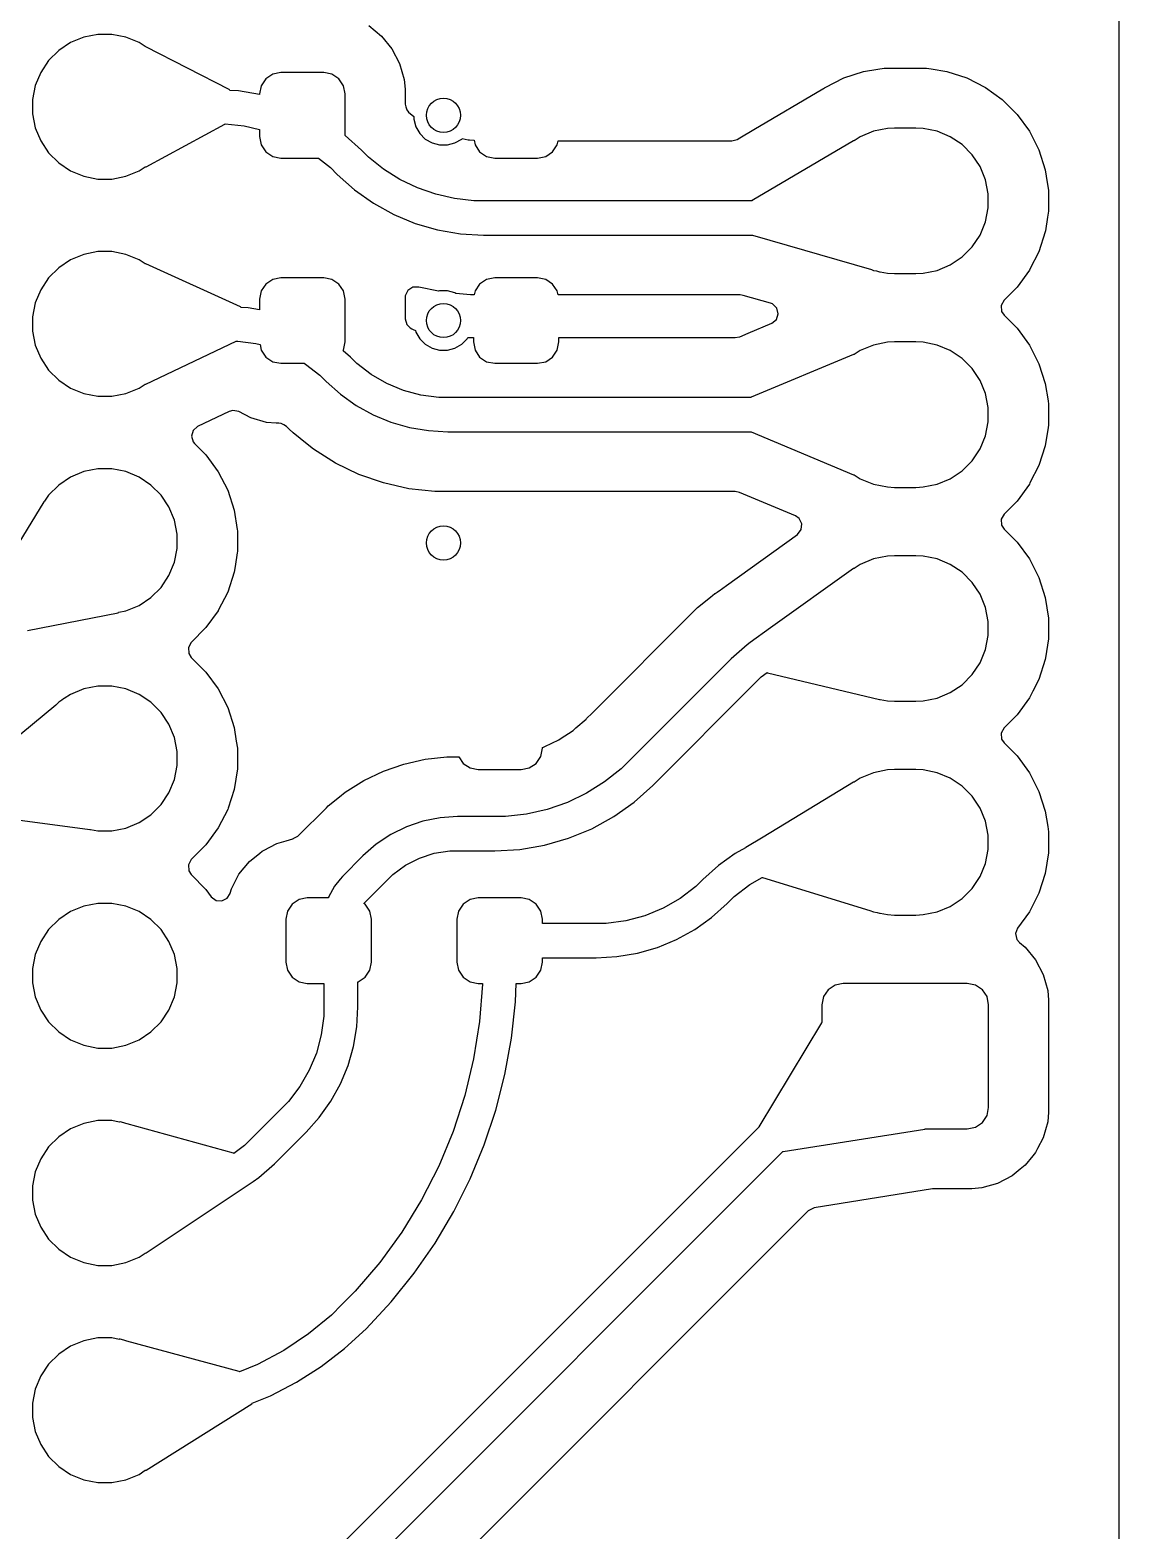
# Model space of a CAD drawing. Extents: x 86.9 to 125.9, y -129.9 to -70.9.
# Drawn here: x 113.17 to 125.9, y -97.34 to -79.8 of the extents above; entities that cross this region are included whole.
import ezdxf

# ---------------------------------------------------------------- set-up
doc = ezdxf.new("R2010")
doc.units = 0
doc.layers.add('BLACK', color=7, linetype='CONTINUOUS')

msp = doc.modelspace()

# ---------------------------------------------------------------- linework, layer by layer
at = {"layer": 'BLACK', "linetype": 'Continuous'}
for p, q in [((125.9005, -117.04434), (125.9005, -73.40375)), ((117.12675, -79.752265), (117.276572, -79.874428)), ((113.640313, -79.950367), (113.501766, -80.042941)), ((113.794258, -79.886601), (113.640313, -79.950367)), ((113.957685, -79.854093), (113.794258, -79.886601)), ((114.124315, -79.854093), (113.957685, -79.854093)), ((114.287742, -79.886601), (114.124315, -79.854093)), ((114.441687, -79.950367), (114.287742, -79.886601)), ((114.512798, -79.997881), (114.441687, -79.950367)), ((117.276572, -79.874428), (117.398735, -80.02425)), ((113.501766, -80.042941), (113.383941, -80.160766)), ((114.513587, -79.997288), (114.512798, -79.997881)), ((114.52251, -79.998033), (114.513587, -79.997288)), ((115.49588, -80.500007), (114.52251, -79.998033)), ((117.398735, -80.02425), (117.488238, -80.195594)), ((113.291367, -80.299313), (113.227601, -80.453258)), ((113.383941, -80.160766), (113.291367, -80.299313)), ((116.101, -80.3), (116.005329, -80.31903)), ((116.601, -80.3), (116.101, -80.3)), ((116.696671, -80.31903), (116.601, -80.3)), ((117.488238, -80.195594), (117.541418, -80.381451)), ((122.680815, -80.363096), (122.912924, -80.287679)), ((122.912924, -80.287679), (122.912926, -80.287678)), ((122.912926, -80.287678), (122.912928, -80.287678)), ((122.912928, -80.287678), (123.081231, -80.261021)), ((123.081231, -80.261021), (123.153973, -80.2495)), ((123.153973, -80.2495), (123.648027, -80.2495)), ((123.648027, -80.2495), (123.703907, -80.25835)), ((123.703907, -80.25835), (123.889073, -80.287678)), ((123.889073, -80.287678), (124.121188, -80.363097)), ((113.227601, -80.453258), (113.195093, -80.616685)), ((115.87003, -80.454329), (115.851, -80.55)), ((115.924223, -80.373223), (115.87003, -80.454329)), ((116.005329, -80.31903), (115.924223, -80.373223)), ((116.777777, -80.373223), (116.696671, -80.31903)), ((116.83197, -80.454329), (116.777777, -80.373223)), ((116.851, -80.55), (116.83197, -80.454329)), ((117.541418, -80.381451), (117.5515, -80.494863)), ((121.631269, -80.966126), (122.436617, -80.49073)), ((122.436617, -80.49073), (122.444017, -80.486688)), ((122.444017, -80.486688), (122.457457, -80.478183)), ((122.457457, -80.478183), (122.463355, -80.473897)), ((122.463355, -80.473897), (122.463359, -80.473895)), ((122.463359, -80.473895), (122.680813, -80.363097)), ((122.680813, -80.363097), (122.680814, -80.363096)), ((122.680814, -80.363096), (122.680815, -80.363096)), ((124.121188, -80.363097), (124.338643, -80.473896)), ((124.338643, -80.473896), (124.536077, -80.617339)), ((113.195093, -80.616685), (113.195093, -80.783315)), ((115.499795, -80.50328), (115.49588, -80.500007)), ((115.501475, -80.509545), (115.499795, -80.50328)), ((115.602627, -80.515224), (115.501475, -80.509545)), ((115.851, -80.55742), (115.602627, -80.515224)), ((115.851, -80.55), (115.851, -80.55742)), ((116.851, -81.037516), (116.851, -80.55)), ((117.5515, -80.494863), (117.5515, -80.669124)), ((117.5515, -80.669124), (117.561216, -80.702211)), ((124.536077, -80.617339), (124.536082, -80.617343)), ((124.536082, -80.617343), (124.708657, -80.789918)), ((113.195093, -80.783315), (113.227601, -80.946742)), ((117.561216, -80.702211), (117.570788, -80.735543)), ((117.570788, -80.735543), (117.571116, -80.735925)), ((117.571116, -80.735925), (117.571185, -80.736163)), ((117.571185, -80.736163), (117.593742, -80.762353)), ((117.593742, -80.762353), (117.653994, -80.815191)), ((117.653994, -80.815191), (117.653994, -80.845684)), ((124.708657, -80.789918), (124.708661, -80.789923)), ((124.708661, -80.789923), (124.852104, -80.987357)), ((113.227601, -80.946742), (113.291367, -81.100687)), ((114.522597, -81.401693), (115.445722, -80.903193)), ((115.445722, -80.903193), (115.448044, -80.900339)), ((115.448044, -80.900339), (115.670532, -80.925404)), ((115.670532, -80.925404), (115.851, -80.966592)), ((115.851, -80.966592), (115.851, -81.05)), ((117.653994, -80.845684), (117.677642, -80.933939)), ((117.677642, -80.933939), (117.723326, -81.013067)), ((117.723326, -81.013067), (117.787933, -81.077674)), ((121.46703, -81.063076), (121.631269, -80.966126)), ((123.029258, -80.986601), (122.875313, -81.050367)), ((123.192685, -80.954093), (123.029258, -80.986601)), ((123.276, -80.95), (123.192685, -80.954093)), ((123.526, -80.95), (123.276, -80.95)), ((123.609315, -80.954093), (123.526, -80.95)), ((123.772742, -80.986601), (123.609315, -80.954093)), ((123.926687, -81.050367), (123.772742, -80.986601)), ((124.852104, -80.987357), (124.962903, -81.204812)), ((113.291367, -81.100687), (113.383941, -81.239234)), ((115.851, -81.05), (115.87003, -81.145671)), ((115.87003, -81.145671), (115.924223, -81.226777)), ((117.042421, -81.208579), (116.851, -81.037516)), ((117.787933, -81.077674), (117.867061, -81.123358)), ((117.867061, -81.123358), (117.955316, -81.147006)), ((117.955316, -81.147006), (118.046684, -81.147006)), ((118.046684, -81.147006), (118.134939, -81.123358)), ((118.134939, -81.123358), (118.214067, -81.077674)), ((118.214067, -81.077674), (118.219226, -81.072515)), ((118.219226, -81.072515), (118.290126, -81.086618)), ((118.290126, -81.086618), (118.306207, -81.088735)), ((118.306207, -81.088735), (118.359399, -81.09222)), ((118.359399, -81.09222), (118.37003, -81.145671)), ((118.37003, -81.145671), (118.424223, -81.226777)), ((119.277777, -81.226777), (119.33197, -81.145671)), ((119.33197, -81.145671), (119.341154, -81.0995)), ((119.341154, -81.0995), (121.371458, -81.0995)), ((121.371458, -81.0995), (121.434492, -81.082283)), ((121.434492, -81.082283), (121.46703, -81.063076)), ((122.795267, -81.098267), (121.61224, -81.796605)), ((122.802183, -81.096684), (122.795267, -81.098267)), ((122.804336, -81.097792), (122.802183, -81.096684)), ((122.875313, -81.050367), (122.804336, -81.097792)), ((124.065234, -81.142941), (123.926687, -81.050367)), ((124.183059, -81.260766), (124.065234, -81.142941)), ((113.383941, -81.239234), (113.501766, -81.357059)), ((113.501766, -81.357059), (113.640313, -81.449633)), ((115.924223, -81.226777), (116.005329, -81.28097)), ((116.005329, -81.28097), (116.101, -81.3)), ((116.101, -81.3), (116.539906, -81.3)), ((116.539906, -81.3), (116.679394, -81.411238)), ((117.042422, -81.208578), (117.042421, -81.208579)), ((117.122606, -81.288762), (117.042422, -81.208578)), ((117.299922, -81.430166), (117.122606, -81.288762)), ((118.424223, -81.226777), (118.505329, -81.28097)), ((118.505329, -81.28097), (118.601, -81.3)), ((118.601, -81.3), (119.101, -81.3)), ((119.101, -81.3), (119.196671, -81.28097)), ((119.196671, -81.28097), (119.277777, -81.226777)), ((124.275633, -81.399313), (124.183059, -81.260766)), ((124.962903, -81.204812), (125.038322, -81.436927)), ((113.640313, -81.449633), (113.794258, -81.513399)), ((113.794258, -81.513399), (113.957685, -81.545907)), ((113.957685, -81.545907), (114.124315, -81.545907)), ((114.124315, -81.545907), (114.287742, -81.513399)), ((114.287742, -81.513399), (114.441687, -81.449633)), ((114.441687, -81.449633), (114.513215, -81.40184)), ((114.513215, -81.40184), (114.514766, -81.402875)), ((114.514766, -81.402875), (114.522597, -81.401693)), ((116.679394, -81.411238), (116.759578, -81.491422)), ((116.759578, -81.491422), (116.759579, -81.491421)), ((116.759579, -81.491421), (116.961869, -81.672197)), ((117.491955, -81.550827), (117.299922, -81.430166)), ((124.339399, -81.553258), (124.275633, -81.399313)), ((125.038322, -81.436927), (125.050314, -81.512642)), ((125.050314, -81.512642), (125.0765, -81.677973)), ((116.961869, -81.672197), (117.183127, -81.829187)), ((117.696291, -81.649228), (117.491955, -81.550827)), ((117.91036, -81.724132), (117.696291, -81.649228)), ((124.371907, -81.716685), (124.339399, -81.553258)), ((124.371907, -81.883315), (124.371907, -81.716685)), ((125.0765, -81.677973), (125.0765, -81.922027)), ((117.183127, -81.829187), (117.420572, -81.960416)), ((118.131469, -81.774596), (117.91036, -81.724132)), ((118.356838, -81.799985), (118.131469, -81.774596)), ((118.470235, -81.799983), (118.356838, -81.799985)), ((118.470235, -81.8), (118.470235, -81.799983)), ((118.470237, -81.8), (118.470235, -81.8)), ((118.470239, -81.8), (118.470237, -81.8)), ((121.609687, -81.8), (118.470239, -81.8)), ((121.61224, -81.796605), (121.609687, -81.8)), ((124.339399, -82.046742), (124.371907, -81.883315)), ((117.420572, -81.960416), (117.671217, -82.064235)), ((117.671217, -82.064235), (117.931911, -82.139336)), ((124.275633, -82.200687), (124.339399, -82.046742)), ((125.065668, -81.990417), (125.040034, -82.152266)), ((125.0765, -81.922027), (125.065668, -81.990417)), ((117.931911, -82.139336), (118.199374, -82.184776)), ((118.199374, -82.184776), (118.469833, -82.199959)), ((118.469833, -82.199959), (118.470239, -82.2)), ((118.470239, -82.2), (118.470243, -82.2)), ((118.470243, -82.2), (121.610813, -82.2)), ((121.610813, -82.2), (121.614946, -82.202439)), ((121.614946, -82.202439), (123.004867, -82.603295)), ((124.183059, -82.339234), (124.275633, -82.200687)), ((125.038321, -82.163076), (124.962904, -82.395185)), ((125.040034, -82.152266), (125.038321, -82.163076)), ((113.957685, -82.394093), (113.794258, -82.426601)), ((114.124315, -82.394093), (113.957685, -82.394093)), ((114.287742, -82.426601), (114.124315, -82.394093)), ((124.065234, -82.457059), (124.183059, -82.339234)), ((124.962904, -82.395185), (124.858557, -82.599979)), ((113.501766, -82.582941), (113.383941, -82.700766)), ((113.640313, -82.490367), (113.501766, -82.582941)), ((113.794258, -82.426601), (113.640313, -82.490367)), ((114.441687, -82.490367), (114.287742, -82.426601)), ((114.512516, -82.537693), (114.441687, -82.490367)), ((114.513323, -82.537054), (114.512516, -82.537693)), ((114.522271, -82.537355), (114.513323, -82.537054)), ((115.628175, -83.039768), (114.522271, -82.537355)), ((123.772742, -82.613399), (123.926687, -82.549633)), ((123.926687, -82.549633), (124.065234, -82.457059)), ((113.383941, -82.700766), (113.291367, -82.839313)), ((115.924223, -82.773223), (115.87003, -82.854329)), ((116.005329, -82.71903), (115.924223, -82.773223)), ((116.101, -82.7), (116.005329, -82.71903)), ((116.601, -82.7), (116.101, -82.7)), ((116.696671, -82.71903), (116.601, -82.7)), ((116.777777, -82.773223), (116.696671, -82.71903)), ((116.83197, -82.854329), (116.777777, -82.773223)), ((118.424223, -82.773223), (118.37003, -82.854329)), ((118.505329, -82.71903), (118.424223, -82.773223)), ((118.601, -82.7), (118.505329, -82.71903)), ((119.101, -82.7), (118.601, -82.7)), ((119.196671, -82.71903), (119.101, -82.7)), ((119.277777, -82.773223), (119.196671, -82.71903)), ((119.33197, -82.854329), (119.277777, -82.773223)), ((123.004867, -82.603295), (123.029258, -82.613399)), ((123.029258, -82.613399), (123.06355, -82.62022)), ((123.06355, -82.62022), (123.099544, -82.630601)), ((123.099544, -82.630601), (123.108443, -82.629601)), ((123.108443, -82.629601), (123.10877, -82.629214)), ((123.10877, -82.629214), (123.192685, -82.645907)), ((123.192685, -82.645907), (123.276, -82.65)), ((123.276, -82.65), (123.526, -82.65)), ((123.526, -82.65), (123.609315, -82.645907)), ((123.609315, -82.645907), (123.772742, -82.613399)), ((124.852104, -82.612642), (124.708661, -82.810076)), ((124.858557, -82.599979), (124.852104, -82.612642)), ((113.291367, -82.839313), (113.227601, -82.993258)), ((115.87003, -82.854329), (115.851, -82.95)), ((116.851, -82.95), (116.83197, -82.854329)), ((117.55293, -82.910588), (117.5515, -82.929367)), ((117.5515, -82.929367), (117.5515, -83.178066)), ((117.58254, -82.847303), (117.55293, -82.910588)), ((117.641664, -82.810073), (117.58254, -82.847303)), ((117.708147, -82.810685), (117.641664, -82.810073)), ((117.708342, -82.809907), (117.708147, -82.810685)), ((117.711287, -82.810643), (117.708342, -82.809907)), ((117.711301, -82.810648), (117.711287, -82.810643)), ((117.942061, -82.856545), (117.711301, -82.810648)), ((117.955316, -82.852994), (117.942061, -82.856545)), ((118.046684, -82.852994), (117.955316, -82.852994)), ((118.134939, -82.876642), (118.046684, -82.852994)), ((118.147292, -82.883773), (118.134939, -82.876642)), ((118.316991, -82.900485), (118.147292, -82.883773)), ((118.36085, -82.900484), (118.316991, -82.900485)), ((118.37003, -82.854329), (118.36085, -82.900484)), ((119.341154, -82.9005), (119.33197, -82.854329)), ((121.471926, -82.9005), (119.341154, -82.9005)), ((121.506287, -82.905355), (121.471926, -82.9005)), ((121.827106, -82.99788), (121.506287, -82.905355)), ((124.708657, -82.810081), (124.556419, -82.962319)), ((124.708661, -82.810076), (124.708657, -82.810081)), ((113.227601, -82.993258), (113.195093, -83.156685)), ((115.632616, -83.043296), (115.628175, -83.039768)), ((115.63388, -83.048009), (115.632616, -83.043296)), ((115.71646, -83.052646), (115.63388, -83.048009)), ((115.851, -83.075503), (115.71646, -83.052646)), ((115.851, -82.95), (115.851, -83.075503)), ((116.851, -83.45), (116.851, -82.95)), ((121.847852, -83.005944), (121.827106, -82.99788)), ((121.899155, -83.053376), (121.847852, -83.005944)), ((121.894837, -83.187385), (121.916671, -83.121014)), ((121.916671, -83.121014), (121.899155, -83.053376)), ((124.556419, -82.962319), (124.522934, -83.023642)), ((124.522934, -83.023642), (124.527918, -83.093334)), ((124.527918, -83.093334), (124.556419, -83.137681)), ((113.195093, -83.156685), (113.195093, -83.323315)), ((117.5515, -83.178066), (117.571185, -83.245105)), ((117.571185, -83.245105), (117.610711, -83.283794)), ((117.610711, -83.283794), (117.629512, -83.295315)), ((117.629512, -83.295315), (117.64685, -83.304149)), ((121.563764, -83.347213), (121.840587, -83.231416)), ((121.840587, -83.231416), (121.894837, -83.187385)), ((124.556419, -83.137681), (124.708657, -83.289918)), ((124.708657, -83.289918), (124.708661, -83.289923)), ((124.708661, -83.289923), (124.852104, -83.487357)), ((113.195093, -83.323315), (113.227601, -83.486742)), ((114.522352, -83.942433), (115.578099, -83.442658)), ((115.578099, -83.442658), (115.580495, -83.440013)), ((115.580495, -83.440013), (115.596964, -83.440013)), ((115.596964, -83.440013), (115.806147, -83.467549)), ((115.806147, -83.467549), (115.857213, -83.481231)), ((116.83197, -83.545671), (116.851, -83.45)), ((117.64685, -83.304149), (117.672508, -83.314776)), ((117.672508, -83.314776), (117.677642, -83.333939)), ((117.677642, -83.333939), (117.723326, -83.413067)), ((117.723326, -83.413067), (117.787933, -83.477674)), ((118.214067, -83.477674), (118.278674, -83.413067)), ((118.278674, -83.413067), (118.286507, -83.3995)), ((118.286507, -83.3995), (118.351, -83.3995)), ((118.351, -83.3995), (118.351, -83.45)), ((118.351, -83.45), (118.37003, -83.545671)), ((119.33197, -83.545671), (119.351, -83.45)), ((119.351, -83.45), (119.351, -83.3995)), ((119.351, -83.3995), (121.413878, -83.3995)), ((121.413878, -83.3995), (121.46173, -83.389895)), ((121.46173, -83.389895), (121.465027, -83.388516)), ((121.465027, -83.388516), (121.563764, -83.347213)), ((123.192685, -83.454093), (123.029258, -83.486601)), ((123.276, -83.45), (123.192685, -83.454093)), ((123.526, -83.45), (123.276, -83.45)), ((123.609315, -83.454093), (123.526, -83.45)), ((123.772742, -83.486601), (123.609315, -83.454093)), ((113.227601, -83.486742), (113.291367, -83.640687)), ((113.291367, -83.640687), (113.383941, -83.779234)), ((115.857213, -83.481231), (115.87003, -83.545671)), ((115.87003, -83.545671), (115.924223, -83.626777)), ((115.924223, -83.626777), (116.005329, -83.68097)), ((116.827363, -83.552566), (116.83197, -83.545671)), ((116.912421, -83.628579), (116.827363, -83.552566)), ((116.912422, -83.628578), (116.912421, -83.628579)), ((116.987017, -83.703173), (116.912422, -83.628578)), ((117.787933, -83.477674), (117.867061, -83.523358)), ((117.867061, -83.523358), (117.955316, -83.547006)), ((117.955316, -83.547006), (118.046684, -83.547006)), ((118.046684, -83.547006), (118.134939, -83.523358)), ((118.134939, -83.523358), (118.214067, -83.477674)), ((118.37003, -83.545671), (118.424223, -83.626777)), ((118.424223, -83.626777), (118.505329, -83.68097)), ((119.196671, -83.68097), (119.277777, -83.626777)), ((119.277777, -83.626777), (119.33197, -83.545671)), ((122.79586, -83.596557), (121.599518, -84.096994)), ((122.801344, -83.595692), (122.79586, -83.596557)), ((122.804809, -83.597476), (122.801344, -83.595692)), ((122.875313, -83.550367), (122.804809, -83.597476)), ((123.029258, -83.486601), (122.875313, -83.550367)), ((123.926687, -83.550367), (123.772742, -83.486601)), ((124.065234, -83.642941), (123.926687, -83.550367)), ((124.183059, -83.760766), (124.065234, -83.642941)), ((124.852104, -83.487357), (124.962903, -83.704812)), ((113.383941, -83.779234), (113.501766, -83.897059)), ((116.005329, -83.68097), (116.101, -83.7)), ((116.101, -83.7), (116.37307, -83.7)), ((116.37307, -83.7), (116.387595, -83.708386)), ((116.387595, -83.708386), (116.554983, -83.836827)), ((117.154405, -83.831614), (116.987017, -83.703173)), ((118.505329, -83.68097), (118.601, -83.7)), ((118.601, -83.7), (119.101, -83.7)), ((119.101, -83.7), (119.196671, -83.68097)), ((124.275633, -83.899313), (124.183059, -83.760766)), ((124.962903, -83.704812), (125.038322, -83.936927)), ((113.501766, -83.897059), (113.640313, -83.989633)), ((113.640313, -83.989633), (113.794258, -84.053399)), ((114.287742, -84.053399), (114.441687, -83.989633)), ((114.441687, -83.989633), (114.513024, -83.941967)), ((114.513024, -83.941967), (114.515074, -83.943335)), ((114.515074, -83.943335), (114.522352, -83.942433)), ((116.554983, -83.836827), (116.629578, -83.911422)), ((116.629578, -83.911422), (116.629579, -83.911421)), ((116.629579, -83.911421), (116.79761, -84.061583)), ((117.337127, -83.937107), (117.154405, -83.831614)), ((117.532054, -84.017846), (117.337127, -83.937107)), ((124.339399, -84.053258), (124.275633, -83.899313)), ((125.038322, -83.936927), (125.070565, -84.1405)), ((113.794258, -84.053399), (113.957685, -84.085907)), ((113.957685, -84.085907), (114.124315, -84.085907)), ((114.124315, -84.085907), (114.287742, -84.053399)), ((116.79761, -84.061583), (116.981398, -84.191986)), ((117.735854, -84.072451), (117.532054, -84.017846)), ((117.945036, -84.099987), (117.735854, -84.072451)), ((118.05053, -84.099986), (117.945036, -84.099987)), ((118.05053, -84.1), (118.05053, -84.099986)), ((118.050532, -84.1), (118.05053, -84.1)), ((118.050534, -84.1), (118.050532, -84.1)), ((121.596533, -84.1), (118.050534, -84.1)), ((121.599518, -84.096994), (121.596533, -84.1)), ((124.371907, -84.216685), (124.339399, -84.053258)), ((125.070565, -84.1405), (125.0765, -84.177973)), ((115.496207, -84.261981), (115.125561, -84.437439)), ((115.538139, -84.250557), (115.496207, -84.261981)), ((115.606671, -84.264147), (115.538139, -84.250557)), ((115.746594, -84.337237), (115.606671, -84.264147)), ((115.932448, -84.390417), (115.746594, -84.337237)), ((116.981398, -84.191986), (117.178631, -84.300991)), ((117.178631, -84.300991), (117.386829, -84.387227)), ((124.371907, -84.383315), (124.371907, -84.216685)), ((125.0765, -84.177973), (125.0765, -84.422027)), ((115.07339, -84.483914), (115.054628, -84.551217)), ((115.125561, -84.437439), (115.07339, -84.483914)), ((116.045862, -84.4005), (115.932448, -84.390417)), ((116.04587, -84.4005), (116.045862, -84.4005)), ((116.076637, -84.4005), (116.04587, -84.4005)), ((116.102986, -84.403332), (116.076637, -84.4005)), ((116.102988, -84.403332), (116.102986, -84.403332)), ((116.102994, -84.403333), (116.102988, -84.403332)), ((116.133686, -84.420091), (116.102994, -84.403333)), ((116.164313, -84.436813), (116.133686, -84.420091)), ((116.196965, -84.469464), (116.164313, -84.436813)), ((116.196969, -84.469466), (116.196965, -84.469464)), ((116.241868, -84.514366), (116.196969, -84.469466)), ((116.241873, -84.514369), (116.241868, -84.514366)), ((116.241874, -84.514371), (116.241873, -84.514369)), ((116.406492, -84.645649), (116.241874, -84.514371)), ((117.386829, -84.387227), (117.603374, -84.44961)), ((117.603374, -84.44961), (117.825541, -84.487354)), ((117.825541, -84.487354), (118.050199, -84.499966)), ((118.050199, -84.499966), (118.050534, -84.5)), ((118.050534, -84.5), (118.050538, -84.5)), ((118.050538, -84.5), (121.59556, -84.5)), ((121.59556, -84.5), (121.59576, -84.500484)), ((121.59576, -84.500484), (121.599518, -84.503005)), ((121.599518, -84.503005), (122.795859, -85.003441)), ((124.339399, -84.546742), (124.371907, -84.383315)), ((125.067836, -84.476729), (125.038696, -84.660712)), ((125.0765, -84.422027), (125.067836, -84.476729)), ((115.054628, -84.551217), (115.075231, -84.61798)), ((115.075231, -84.61798), (115.090934, -84.637196)), ((115.090934, -84.637196), (115.223662, -84.769924)), ((116.479847, -84.704147), (116.406492, -84.645649)), ((124.183059, -84.839234), (124.275633, -84.700687)), ((124.275633, -84.700687), (124.339399, -84.546742)), ((125.038321, -84.663076), (124.962904, -84.895185)), ((125.038696, -84.660712), (125.038321, -84.663076)), ((115.223662, -84.769924), (115.367104, -84.967357)), ((116.737579, -84.866089), (116.479847, -84.704147)), ((117.011823, -84.998155), (116.737579, -84.866089)), ((124.065234, -84.957059), (124.183059, -84.839234)), ((113.640313, -85.030367), (113.501766, -85.122941)), ((113.794258, -84.966601), (113.640313, -85.030367)), ((113.957685, -84.934093), (113.794258, -84.966601)), ((114.124315, -84.934093), (113.957685, -84.934093)), ((114.287742, -84.966601), (114.124315, -84.934093)), ((114.441687, -85.030367), (114.287742, -84.966601)), ((114.580234, -85.122941), (114.441687, -85.030367)), ((115.367104, -84.967357), (115.477903, -85.184812)), ((117.299129, -85.098685), (117.011823, -84.998155)), ((122.795859, -85.003441), (122.804814, -85.003472)), ((122.804814, -85.003472), (122.805492, -85.002979)), ((122.805492, -85.002979), (122.875313, -85.049633)), ((122.875313, -85.049633), (123.029258, -85.113399)), ((123.772742, -85.113399), (123.926687, -85.049633)), ((123.926687, -85.049633), (124.065234, -84.957059)), ((124.962904, -84.895185), (124.859216, -85.098685)), ((113.501766, -85.122941), (113.383941, -85.240766)), ((114.698059, -85.240766), (114.580234, -85.122941)), ((115.477903, -85.184812), (115.553322, -85.416927)), ((117.595885, -85.166413), (117.299129, -85.098685)), ((117.898358, -85.200489), (117.595885, -85.166413)), ((117.955207, -85.200487), (117.898358, -85.200489)), ((117.955446, -85.2005), (117.955207, -85.200487)), ((121.41388, -85.2005), (117.955446, -85.2005)), ((121.461732, -85.210104), (121.41388, -85.2005)), ((122.117704, -85.484501), (121.461732, -85.210104)), ((123.029258, -85.113399), (123.192685, -85.145907)), ((123.192685, -85.145907), (123.276, -85.15)), ((123.276, -85.15), (123.526, -85.15)), ((123.526, -85.15), (123.609315, -85.145907)), ((123.609315, -85.145907), (123.772742, -85.113399)), ((124.852104, -85.112642), (124.708661, -85.310076)), ((124.859216, -85.098685), (124.852104, -85.112642)), ((113.327908, -85.31816), (112.550367, -86.592418)), ((113.328159, -85.317765), (113.327908, -85.31816)), ((113.335599, -85.312781), (113.328159, -85.317765)), ((113.335797, -85.312819), (113.335599, -85.312781)), ((113.383941, -85.240766), (113.335797, -85.312819)), ((114.790633, -85.379313), (114.698059, -85.240766)), ((114.854399, -85.533258), (114.790633, -85.379313)), ((124.708657, -85.310081), (124.556419, -85.462319)), ((124.708661, -85.310076), (124.708657, -85.310081)), ((114.886907, -85.696685), (114.854399, -85.533258)), ((115.553322, -85.416927), (115.588931, -85.641754)), ((122.159289, -85.513008), (122.117704, -85.484501)), ((122.191525, -85.574996), (122.159289, -85.513008)), ((122.18513, -85.644573), (122.191525, -85.574996)), ((124.556419, -85.462319), (124.522934, -85.523642)), ((124.522934, -85.523642), (124.527918, -85.593334)), ((114.886907, -85.863315), (114.886907, -85.696685)), ((115.588931, -85.641754), (115.5915, -85.657973)), ((115.5915, -85.657973), (115.5915, -85.902027)), ((121.310425, -86.296359), (122.142136, -85.699646)), ((122.142136, -85.699646), (122.18513, -85.644573)), ((124.527918, -85.593334), (124.556419, -85.637681)), ((124.556419, -85.637681), (124.708657, -85.789918)), ((114.854399, -86.026742), (114.886907, -85.863315)), ((115.589074, -85.917345), (115.563723, -86.077405)), ((115.5915, -85.902027), (115.589074, -85.917345)), ((124.708657, -85.789918), (124.708661, -85.789923)), ((124.708661, -85.789923), (124.852104, -85.987357)), ((114.790633, -86.180687), (114.854399, -86.026742)), ((115.563723, -86.077405), (115.553321, -86.143076)), ((122.794996, -86.099542), (121.826619, -86.794306)), ((122.802781, -86.097389), (122.794996, -86.099542)), ((122.804001, -86.098016), (122.802781, -86.097389)), ((122.875313, -86.050367), (122.804001, -86.098016)), ((123.029258, -85.986601), (122.875313, -86.050367)), ((123.192685, -85.954093), (123.029258, -85.986601)), ((123.276, -85.95), (123.192685, -85.954093)), ((123.526, -85.95), (123.276, -85.95)), ((123.609315, -85.954093), (123.526, -85.95)), ((123.772742, -85.986601), (123.609315, -85.954093)), ((123.926687, -86.050367), (123.772742, -85.986601)), ((124.065234, -86.142941), (123.926687, -86.050367)), ((124.852104, -85.987357), (124.962903, -86.204812)), ((114.698059, -86.319234), (114.790633, -86.180687)), ((115.553321, -86.143076), (115.477904, -86.375185)), ((124.183059, -86.260766), (124.065234, -86.142941)), ((124.275633, -86.399313), (124.183059, -86.260766)), ((124.962903, -86.204812), (125.038322, -86.436927)), ((114.441687, -86.529633), (114.580234, -86.437059)), ((114.580234, -86.437059), (114.698059, -86.319234)), ((115.477904, -86.375185), (115.367805, -86.591268)), ((120.972142, -86.555375), (121.125209, -86.433304)), ((121.125209, -86.433304), (121.1286, -86.4306)), ((121.1286, -86.4306), (121.147411, -86.413314)), ((121.147411, -86.413314), (121.175944, -86.392843)), ((121.175944, -86.392843), (121.178412, -86.390875)), ((121.178412, -86.390875), (121.178413, -86.390873)), ((121.178413, -86.390873), (121.199603, -86.373974)), ((121.199603, -86.373974), (121.199609, -86.37397)), ((121.199609, -86.37397), (121.199614, -86.373966)), ((121.199614, -86.373966), (121.21766, -86.362626)), ((121.21766, -86.362626), (121.223969, -86.358387)), ((121.223969, -86.358387), (121.310425, -86.296359)), ((124.339399, -86.553258), (124.275633, -86.399313)), ((125.038322, -86.436927), (125.0765, -86.677973)), ((113.136933, -86.82281), (114.195319, -86.615916)), ((114.195319, -86.615916), (114.202781, -86.610965)), ((114.202781, -86.610965), (114.202922, -86.610271)), ((114.202922, -86.610271), (114.287742, -86.593399)), ((114.287742, -86.593399), (114.441687, -86.529633)), ((115.367104, -86.592642), (115.223661, -86.790076)), ((115.367805, -86.591268), (115.367104, -86.592642)), ((119.738405, -87.789096), (120.93604, -86.591459)), ((120.93604, -86.591459), (120.936249, -86.591268)), ((120.936249, -86.591268), (120.972142, -86.555375)), ((124.371907, -86.716685), (124.339399, -86.553258)), ((115.223657, -86.790081), (115.051419, -86.962319)), ((115.223661, -86.790076), (115.223657, -86.790081)), ((121.826619, -86.794306), (121.58832, -86.965274)), ((124.371907, -86.883315), (124.371907, -86.716685)), ((125.0765, -86.677973), (125.0765, -86.922026)), ((115.051419, -86.962319), (115.017934, -87.023642)), ((121.58832, -86.965274), (121.550477, -86.990561)), ((124.339399, -87.046742), (124.371907, -86.883315)), ((125.0765, -86.922026), (125.041225, -87.144746)), ((115.017934, -87.023642), (115.022918, -87.093334)), ((115.022918, -87.093334), (115.051419, -87.137681)), ((115.051419, -87.137681), (115.223657, -87.309918)), ((121.3646, -87.153558), (120.166686, -88.351471)), ((121.364602, -87.153555), (121.3646, -87.153558)), ((121.364603, -87.153555), (121.364602, -87.153555)), ((121.364605, -87.153553), (121.364603, -87.153555)), ((121.364945, -87.153274), (121.364605, -87.153553)), ((121.550477, -86.990561), (121.364945, -87.153274)), ((124.275633, -87.200687), (124.339399, -87.046742)), ((125.041225, -87.144746), (125.038321, -87.163076)), ((115.223657, -87.309918), (115.223661, -87.309923)), ((115.223661, -87.309923), (115.367104, -87.507357)), ((121.716512, -87.367348), (121.784356, -87.315288)), ((121.784356, -87.315288), (121.788435, -87.318011)), ((121.788435, -87.318011), (123.099897, -87.631212)), ((124.183059, -87.339234), (124.275633, -87.200687)), ((125.038321, -87.163076), (124.962904, -87.395185)), ((113.794258, -87.506601), (113.640313, -87.570367)), ((113.957685, -87.474093), (113.794258, -87.506601)), ((114.124315, -87.474093), (113.957685, -87.474093)), ((114.287742, -87.506601), (114.124315, -87.474093)), ((114.441687, -87.570367), (114.287742, -87.506601)), ((115.367104, -87.507357), (115.477903, -87.724812)), ((120.449529, -88.634314), (121.647447, -87.436395)), ((121.647447, -87.436395), (121.64745, -87.436393)), ((121.64745, -87.436393), (121.64746, -87.436403)), ((121.64746, -87.436403), (121.716512, -87.367348)), ((123.926687, -87.549633), (124.065234, -87.457059)), ((124.065234, -87.457059), (124.183059, -87.339234)), ((124.962904, -87.395185), (124.893035, -87.532312)), ((113.501766, -87.662941), (113.469168, -87.695539)), ((113.537612, -87.638989), (113.501766, -87.662941)), ((113.558803, -87.621481), (113.537612, -87.638989)), ((113.559732, -87.620789), (113.558803, -87.621481)), ((113.56704, -87.619326), (113.559732, -87.620789)), ((113.640313, -87.570367), (113.56704, -87.619326)), ((114.580234, -87.662941), (114.441687, -87.570367)), ((114.698059, -87.780766), (114.580234, -87.662941)), ((123.099897, -87.631212), (123.10874, -87.629801)), ((123.10874, -87.629801), (123.109151, -87.62929)), ((123.109151, -87.62929), (123.192685, -87.645907)), ((123.192685, -87.645907), (123.276, -87.65)), ((123.276, -87.65), (123.526, -87.65)), ((123.526, -87.65), (123.609315, -87.645907)), ((123.609315, -87.645907), (123.772742, -87.613399)), ((123.772742, -87.613399), (123.926687, -87.549633)), ((124.852104, -87.612642), (124.708661, -87.810076)), ((124.893035, -87.532312), (124.852104, -87.612642)), ((113.469168, -87.695539), (112.718894, -88.31543)), ((114.790633, -87.919313), (114.698059, -87.780766)), ((115.477903, -87.724812), (115.553322, -87.956927)), ((119.550283, -87.962319), (119.668345, -87.85878)), ((119.668345, -87.85878), (119.674267, -87.853233)), ((119.674267, -87.853233), (119.738394, -87.789106)), ((119.738394, -87.789106), (119.738405, -87.789096)), ((124.708657, -87.810081), (124.556419, -87.962319)), ((124.708661, -87.810076), (124.708657, -87.810081)), ((114.854399, -88.073258), (114.790633, -87.919313)), ((115.553322, -87.956927), (115.57873, -88.117345)), ((119.364612, -88.092185), (119.515729, -87.991211)), ((119.515729, -87.991211), (119.528597, -87.981337)), ((119.528597, -87.981337), (119.550283, -87.962319)), ((124.556419, -87.962319), (124.522934, -88.023642)), ((124.522934, -88.023642), (124.527918, -88.093334)), ((114.886907, -88.236685), (114.854399, -88.073258)), ((115.57873, -88.117345), (115.5915, -88.197973)), ((115.5915, -88.197973), (115.5915, -88.442027)), ((119.138645, -88.295671), (119.157675, -88.2)), ((119.157675, -88.191944), (119.172575, -88.186887)), ((119.157675, -88.2), (119.157675, -88.191944)), ((119.172575, -88.186887), (119.187561, -88.18068)), ((119.187561, -88.18068), (119.350565, -88.100295)), ((119.350565, -88.100295), (119.364612, -88.092185)), ((124.527918, -88.093334), (124.556419, -88.137681)), ((124.556419, -88.137681), (124.708657, -88.289918)), ((114.886907, -88.403315), (114.886907, -88.236685)), ((117.298092, -88.468706), (117.538331, -88.384642)), ((117.538331, -88.384642), (117.53834, -88.384639)), ((117.53834, -88.384639), (117.786481, -88.328002)), ((117.786481, -88.328002), (117.786491, -88.328)), ((117.786491, -88.328), (118.039407, -88.299501)), ((118.039407, -88.299501), (118.039409, -88.2995)), ((118.039409, -88.2995), (118.077992, -88.2995)), ((118.077992, -88.2995), (118.077995, -88.2995)), ((118.077995, -88.2995), (118.166677, -88.2995)), ((118.166677, -88.2995), (118.179264, -88.299499)), ((118.179264, -88.299499), (118.230898, -88.376777)), ((118.230898, -88.376777), (118.312004, -88.43097)), ((119.003346, -88.43097), (119.084452, -88.376777)), ((119.084452, -88.376777), (119.138645, -88.295671)), ((120.166682, -88.351469), (120.078756, -88.439397)), ((120.166685, -88.351472), (120.166682, -88.351469)), ((120.166686, -88.351471), (120.166685, -88.351472)), ((124.708657, -88.289918), (124.708661, -88.289923)), ((124.708661, -88.289923), (124.852104, -88.487357)), ((114.854399, -88.566742), (114.886907, -88.403315)), ((115.5915, -88.442027), (115.553321, -88.683076)), ((117.068762, -88.579147), (117.298085, -88.468709)), ((117.298085, -88.468709), (117.298092, -88.468706)), ((118.312004, -88.43097), (118.407675, -88.45)), ((118.407675, -88.45), (118.907675, -88.45)), ((118.907675, -88.45), (119.003346, -88.43097)), ((120.078756, -88.439397), (119.884319, -88.594456)), ((122.875313, -88.550367), (122.804297, -88.597818)), ((123.029258, -88.486601), (122.875313, -88.550367)), ((123.192685, -88.454093), (123.029258, -88.486601)), ((123.276, -88.45), (123.192685, -88.454093)), ((123.526, -88.45), (123.276, -88.45)), ((123.609315, -88.454093), (123.526, -88.45)), ((123.772742, -88.486601), (123.609315, -88.454093)), ((123.926687, -88.550367), (123.772742, -88.486601)), ((124.065234, -88.642941), (123.926687, -88.550367)), ((124.852104, -88.487357), (124.962903, -88.704812)), ((114.698059, -88.859234), (114.790633, -88.720687)), ((114.790633, -88.720687), (114.854399, -88.566742)), ((115.553321, -88.683076), (115.482664, -88.900536)), ((116.786912, -88.767465), (116.853247, -88.714564)), ((116.853247, -88.714564), (117.068762, -88.579147)), ((119.673743, -88.726771), (119.449677, -88.834676)), ((119.884319, -88.594456), (119.673743, -88.726771)), ((120.230934, -88.829658), (120.449452, -88.634377)), ((120.449452, -88.634377), (120.449529, -88.634314)), ((122.79523, -88.598418), (121.737748, -89.238659)), ((122.802255, -88.596768), (122.79523, -88.598418)), ((122.804297, -88.597818), (122.802255, -88.596768)), ((124.183059, -88.760766), (124.065234, -88.642941)), ((124.962903, -88.704812), (125.038322, -88.936927)), ((114.580234, -88.977059), (114.698059, -88.859234)), ((115.482664, -88.900536), (115.477903, -88.915187)), ((116.301693, -89.225807), (116.631421, -88.896078)), ((116.631421, -88.896078), (116.631524, -88.895985)), ((116.631524, -88.895985), (116.654241, -88.873268)), ((116.654241, -88.873268), (116.654242, -88.873267)), ((116.654242, -88.873267), (116.654245, -88.873264)), ((116.654245, -88.873264), (116.786912, -88.767465)), ((119.449677, -88.834676), (119.214938, -88.916815)), ((119.991845, -88.999302), (120.230934, -88.829658)), ((124.275633, -88.899313), (124.183059, -88.760766)), ((124.339399, -89.053258), (124.275633, -88.899313)), ((112.552344, -88.97277), (113.864272, -89.152176)), ((114.287742, -89.133399), (114.441687, -89.069633)), ((114.441687, -89.069633), (114.580234, -88.977059)), ((115.477903, -88.915187), (115.367104, -89.132642)), ((117.761457, -89.053353), (117.567525, -89.119185)), ((117.962322, -89.013397), (117.761457, -89.053353)), ((118.166684, -89), (117.962322, -89.013397)), ((118.166685, -89), (118.166684, -89)), ((118.166686, -89), (118.166685, -89)), ((118.601, -89), (118.166686, -89)), ((118.725347, -89), (118.601, -89)), ((118.972479, -88.972155), (118.725347, -89)), ((119.214938, -88.916815), (118.972479, -88.972155)), ((119.735264, -89.14111), (119.991845, -88.999302)), ((124.371907, -89.216685), (124.339399, -89.053258)), ((125.038322, -88.936927), (125.066717, -89.116207)), ((113.864272, -89.152176), (113.872933, -89.149902)), ((113.872933, -89.149902), (113.873408, -89.149143)), ((113.873408, -89.149143), (113.957685, -89.165907)), ((113.957685, -89.165907), (114.124315, -89.165907)), ((114.124315, -89.165907), (114.287742, -89.133399)), ((115.367104, -89.132642), (115.223661, -89.330076)), ((116.161674, -89.281744), (116.239123, -89.259583)), ((116.239123, -89.259583), (116.239126, -89.259582)), ((116.239126, -89.259582), (116.24479, -89.257962)), ((116.244281, -89.256181), (116.298993, -89.228426)), ((116.24479, -89.257962), (116.244281, -89.256181)), ((116.298993, -89.228426), (116.301693, -89.225807)), ((117.383845, -89.209767), (117.21356, -89.323548)), ((117.567525, -89.119185), (117.383845, -89.209767)), ((119.182717, -89.334456), (119.46442, -89.253298)), ((119.46442, -89.253298), (119.735264, -89.14111)), ((121.737748, -89.238659), (121.53832, -89.359401)), ((124.371907, -89.383315), (124.371907, -89.216685)), ((125.066717, -89.116207), (125.0765, -89.177973)), ((125.0765, -89.177973), (125.0765, -89.422027)), ((115.223657, -89.330081), (115.051419, -89.502319)), ((115.223661, -89.330076), (115.223657, -89.330081)), ((115.732104, -89.524428), (115.85239, -89.426348)), ((115.85239, -89.426348), (115.881924, -89.402266)), ((115.881924, -89.402266), (115.896593, -89.394604)), ((115.896593, -89.394604), (116.05327, -89.312762)), ((116.05327, -89.312762), (116.161674, -89.281744)), ((117.21356, -89.323548), (117.059713, -89.458469)), ((117.719221, -89.485405), (117.893723, -89.428705)), ((117.893723, -89.428705), (118.074947, -89.4)), ((118.074947, -89.4), (118.166688, -89.4)), ((118.166688, -89.4), (118.601, -89.4)), ((118.601, -89.4), (118.893699, -89.383562)), ((118.893699, -89.383562), (119.182717, -89.334456)), ((121.413305, -89.431586), (121.215473, -89.571965)), ((121.534502, -89.364598), (121.413305, -89.431586)), ((121.53832, -89.359401), (121.534502, -89.364598)), ((124.339399, -89.546742), (124.371907, -89.383315)), ((125.0765, -89.422027), (125.038321, -89.663076)), ((115.051419, -89.502319), (115.017934, -89.563642)), ((115.017934, -89.563642), (115.022918, -89.633334)), ((115.609941, -89.674249), (115.671023, -89.599339)), ((115.671023, -89.599339), (115.732104, -89.524428)), ((117.059579, -89.458579), (116.818679, -89.699479)), ((117.059713, -89.458469), (117.059579, -89.458579)), ((117.407296, -89.676554), (117.555737, -89.568705)), ((117.555737, -89.568705), (117.719221, -89.485405)), ((121.215473, -89.571965), (121.03481, -89.733426)), ((124.275633, -89.700687), (124.339399, -89.546742)), ((115.022918, -89.633334), (115.051419, -89.677681)), ((115.051419, -89.677681), (115.223657, -89.849918)), ((115.520438, -89.845594), (115.609941, -89.674249)), ((116.793806, -89.729788), (116.726253, -89.812101)), ((116.818679, -89.699479), (116.793806, -89.729786)), ((116.793806, -89.729786), (116.793806, -89.729788)), ((117.101521, -89.982321), (117.342421, -89.741421)), ((117.342421, -89.741421), (117.342426, -89.741426)), ((117.342426, -89.741426), (117.407296, -89.676554)), ((121.034574, -89.733584), (120.952865, -89.815299)), ((121.03481, -89.733426), (121.034574, -89.733584)), ((121.582527, -89.794021), (121.728632, -89.709661)), ((121.728632, -89.709661), (121.732937, -89.713085)), ((121.732937, -89.713085), (122.988434, -90.096489)), ((124.183059, -89.839234), (124.275633, -89.700687)), ((125.038321, -89.663076), (124.96301, -89.89486)), ((115.223657, -89.849918), (115.28615, -89.935933)), ((115.28615, -89.935933), (115.34148, -89.978598)), ((115.411094, -89.984577), (115.472889, -89.951971)), ((115.472889, -89.951971), (115.505684, -89.897158)), ((115.505684, -89.897158), (115.506249, -89.895185)), ((115.506249, -89.895185), (115.520438, -89.845594)), ((116.407675, -89.95), (116.312004, -89.96903)), ((116.654719, -89.95), (116.407675, -89.95)), ((116.657574, -89.94059), (116.654719, -89.95)), ((116.726253, -89.812101), (116.657574, -89.94059)), ((118.407675, -89.95), (118.312004, -89.96903)), ((118.907675, -89.95), (118.407675, -89.95)), ((119.003346, -89.96903), (118.907675, -89.95)), ((120.769513, -89.955999), (120.569364, -90.071562)), ((120.952865, -89.815299), (120.769513, -89.955999)), ((121.317455, -90.016445), (121.399167, -89.934727)), ((121.399167, -89.934727), (121.582527, -89.794021)), ((123.926687, -90.049633), (124.065234, -89.957059)), ((124.065234, -89.957059), (124.183059, -89.839234)), ((124.962903, -89.895187), (124.852104, -90.112643)), ((124.96301, -89.89486), (124.962903, -89.895187)), ((113.640313, -90.110367), (113.501766, -90.202941)), ((113.794258, -90.046601), (113.640313, -90.110367)), ((113.957685, -90.014093), (113.794258, -90.046601)), ((114.124315, -90.014093), (113.957685, -90.014093)), ((114.287742, -90.046601), (114.124315, -90.014093)), ((114.441687, -90.110367), (114.287742, -90.046601)), ((114.580234, -90.202941), (114.441687, -90.110367)), ((115.34148, -89.978598), (115.411094, -89.984577)), ((116.176705, -90.104329), (116.157675, -90.2)), ((116.230898, -90.023223), (116.176705, -90.104329)), ((116.312004, -89.96903), (116.230898, -90.023223)), ((117.070167, -90.013677), (117.101522, -89.982322)), ((117.084452, -90.023223), (117.070167, -90.013677)), ((117.138645, -90.104329), (117.084452, -90.023223)), ((117.101522, -89.982322), (117.101521, -89.982321)), ((117.157675, -90.2), (117.138645, -90.104329)), ((118.176705, -90.104329), (118.157675, -90.2)), ((118.230898, -90.023223), (118.176705, -90.104329)), ((118.312004, -89.96903), (118.230898, -90.023223)), ((119.084452, -90.023223), (119.003346, -89.96903)), ((119.138645, -90.104329), (119.084452, -90.023223)), ((119.157675, -90.2), (119.138645, -90.104329)), ((120.569364, -90.071562), (120.355843, -90.16001)), ((121.136562, -90.178059), (121.317427, -90.016417)), ((121.317427, -90.016417), (121.317455, -90.016445)), ((122.988434, -90.096489), (123.029258, -90.113399)), ((123.029258, -90.113399), (123.07099, -90.1217)), ((123.07099, -90.1217), (123.099423, -90.130383)), ((123.099423, -90.130383), (123.108336, -90.129522)), ((123.108336, -90.129522), (123.108625, -90.129186)), ((123.108625, -90.129186), (123.192685, -90.145907)), ((123.609315, -90.145907), (123.772742, -90.113399)), ((123.772742, -90.113399), (123.926687, -90.049633)), ((124.852104, -90.112643), (124.71436, -90.302233)), ((113.501766, -90.202941), (113.383941, -90.320766)), ((114.698059, -90.320766), (114.580234, -90.202941)), ((116.157675, -90.2), (116.157675, -90.7)), ((117.157675, -90.7), (117.157675, -90.2)), ((118.157675, -90.2), (118.157675, -90.7)), ((119.157675, -90.25), (119.157675, -90.2)), ((119.787908, -90.25), (119.157675, -90.25)), ((119.903466, -90.249999), (119.787908, -90.25)), ((120.132604, -90.21983), (119.903466, -90.249999)), ((120.355843, -90.16001), (120.132604, -90.21983)), ((120.938735, -90.318433), (121.136562, -90.178059)), ((123.192685, -90.145907), (123.276, -90.15)), ((123.276, -90.15), (123.526, -90.15)), ((123.526, -90.15), (123.609315, -90.145907)), ((124.71436, -90.302233), (124.69088, -90.36804)), ((113.291367, -90.459313), (113.227601, -90.613258)), ((113.383941, -90.320766), (113.291367, -90.459313)), ((114.790633, -90.459313), (114.698059, -90.320766)), ((114.854399, -90.613258), (114.790633, -90.459313)), ((120.50233, -90.528607), (120.726434, -90.435774)), ((120.726434, -90.435774), (120.938735, -90.318433)), ((124.69088, -90.36804), (124.706706, -90.436093)), ((124.706706, -90.436093), (124.736316, -90.471219)), ((124.736316, -90.471219), (124.801571, -90.524428)), ((113.227601, -90.613258), (113.195093, -90.776685)), ((114.886907, -90.776685), (114.854399, -90.613258)), ((119.157675, -90.7), (119.157675, -90.65)), ((119.157675, -90.65), (119.787909, -90.65)), ((119.787909, -90.65), (119.78791, -90.649999)), ((119.78791, -90.65), (120.030099, -90.636397)), ((119.78791, -90.649999), (119.78791, -90.65)), ((120.030099, -90.636397), (120.269241, -90.595763)), ((120.269241, -90.595763), (120.50233, -90.528607)), ((124.801571, -90.524428), (124.923735, -90.67425)), ((113.195093, -90.776685), (113.195093, -90.943315)), ((114.886907, -90.943315), (114.886907, -90.776685)), ((116.157675, -90.7), (116.176705, -90.795671)), ((116.176705, -90.795671), (116.230898, -90.876777)), ((117.084452, -90.876777), (117.138645, -90.795671)), ((117.138645, -90.795671), (117.157675, -90.7)), ((118.157675, -90.7), (118.176705, -90.795671)), ((118.176705, -90.795671), (118.230898, -90.876777)), ((119.084452, -90.876777), (119.138645, -90.795671)), ((119.138645, -90.795671), (119.157675, -90.7)), ((124.923735, -90.67425), (125.013238, -90.845594)), ((113.195093, -90.943315), (113.227601, -91.106742)), ((114.854399, -91.106742), (114.886907, -90.943315)), ((116.230898, -90.876777), (116.312004, -90.93097)), ((116.312004, -90.93097), (116.407675, -90.95)), ((116.407675, -90.95), (116.601, -90.95)), ((116.601, -90.95), (116.601, -91.0625)), ((117.001, -90.931436), (117.003346, -90.93097)), ((117.001, -91.0625), (117.001, -90.931436)), ((117.003346, -90.93097), (117.084452, -90.876777)), ((118.230898, -90.876777), (118.312004, -90.93097)), ((118.312004, -90.93097), (118.407675, -90.95)), ((118.407675, -90.95), (118.457673, -90.95)), ((118.457673, -90.956788), (118.423077, -91.396344)), ((118.457673, -90.95), (118.457673, -90.956788)), ((118.842356, -91.165153), (118.850042, -90.95)), ((118.850042, -90.95), (118.907675, -90.95)), ((118.907675, -90.95), (119.003346, -90.93097)), ((119.003346, -90.93097), (119.084452, -90.876777)), ((122.580329, -90.96903), (122.499223, -91.023223)), ((122.676, -90.95), (122.580329, -90.96903)), ((124.126, -90.95), (122.676, -90.95)), ((124.221671, -90.96903), (124.126, -90.95)), ((124.302777, -91.023223), (124.221671, -90.96903)), ((125.013238, -90.845594), (125.066418, -91.031451)), ((113.227601, -91.106742), (113.291367, -91.260687)), ((114.790633, -91.260687), (114.854399, -91.106742)), ((116.601, -91.0625), (116.601, -91.225)), ((117.001, -91.225), (117.001, -91.0625)), ((118.796486, -91.591789), (118.842356, -91.165153)), ((122.44503, -91.104329), (122.426, -91.2)), ((122.499223, -91.023223), (122.44503, -91.104329)), ((124.35697, -91.104329), (124.302777, -91.023223)), ((124.376, -91.2), (124.35697, -91.104329)), ((125.066418, -91.031451), (125.0765, -91.144863)), ((125.0765, -91.144863), (125.0765, -92.455136)), ((113.291367, -91.260687), (113.383941, -91.399234)), ((114.698059, -91.399234), (114.790633, -91.260687)), ((116.601004, -91.334524), (116.572412, -91.551698)), ((116.601, -91.225), (116.601004, -91.22504)), ((116.601004, -91.22504), (116.601004, -91.334524)), ((116.987982, -91.45688), (117.001004, -91.225)), ((117.001004, -91.225), (117.001, -91.225)), ((122.426, -91.2), (122.426, -91.407914)), ((124.376, -92.4), (124.376, -91.2)), ((113.383941, -91.399234), (113.501766, -91.517059)), ((113.501766, -91.517059), (113.640313, -91.609633)), ((114.441687, -91.609633), (114.580234, -91.517059)), ((114.580234, -91.517059), (114.698059, -91.399234)), ((116.949079, -91.685845), (116.987982, -91.45688)), ((118.423077, -91.396344), (118.354101, -91.831831)), ((122.420842, -91.412386), (121.688269, -92.626778)), ((122.426, -91.407914), (122.420842, -91.412386)), ((113.640313, -91.609633), (113.794258, -91.673399)), ((113.794258, -91.673399), (113.957685, -91.705907)), ((113.957685, -91.705907), (114.124315, -91.705907)), ((114.124315, -91.705907), (114.287742, -91.673399)), ((114.287742, -91.673399), (114.441687, -91.609633)), ((116.572412, -91.551698), (116.515718, -91.763282)), ((116.884785, -91.909014), (116.949079, -91.685845)), ((118.720298, -92.014066), (118.796486, -91.591789)), ((116.515718, -91.763282), (116.431891, -91.965656)), ((118.354101, -91.831831), (118.25117, -92.260563)), ((116.431891, -91.965656), (116.322366, -92.155357)), ((116.795907, -92.123581), (116.884785, -91.909014)), ((118.614178, -92.429832), (118.720298, -92.014066)), ((116.322366, -92.155357), (116.189017, -92.329139)), ((116.683565, -92.326847), (116.795907, -92.123581)), ((116.11157, -92.406588), (115.740411, -92.777746)), ((116.111572, -92.406585), (116.11157, -92.406588)), ((116.189017, -92.329139), (116.111572, -92.406585)), ((116.54917, -92.516257), (116.683565, -92.326847)), ((118.25117, -92.260563), (118.114918, -92.679899)), ((124.35697, -92.495671), (124.376, -92.4)), ((113.794258, -92.586601), (113.640313, -92.650367)), ((113.957685, -92.554093), (113.794258, -92.586601)), ((114.124315, -92.554093), (113.957685, -92.554093)), ((114.209809, -92.571098), (114.124315, -92.554093)), ((114.210059, -92.570777), (114.209809, -92.571098)), ((114.218944, -92.569669), (114.210059, -92.570777)), ((114.261435, -92.581367), (114.218944, -92.569669)), ((114.287742, -92.586601), (114.261435, -92.581367)), ((114.302219, -92.592597), (114.287742, -92.586601)), ((115.545176, -92.934826), (114.302219, -92.592597)), ((116.394416, -92.689426), (116.54917, -92.516257)), ((118.478669, -92.836968), (118.614178, -92.429832)), ((124.221671, -92.63097), (124.302777, -92.576777)), ((124.302777, -92.576777), (124.35697, -92.495671)), ((125.066418, -92.568548), (125.013238, -92.754405)), ((125.0765, -92.455136), (125.066418, -92.568548)), ((113.501766, -92.742941), (113.383941, -92.860766)), ((113.640313, -92.650367), (113.501766, -92.742941)), ((116.023254, -93.060589), (116.394411, -92.689431)), ((116.394411, -92.689431), (116.394414, -92.689429)), ((116.394413, -92.689429), (116.394414, -92.689428)), ((116.394414, -92.689429), (116.394413, -92.689429)), ((116.394414, -92.689428), (116.394416, -92.689426)), ((121.687715, -92.630443), (116.633844, -97.684313)), ((118.114918, -92.679899), (117.946186, -93.087251)), ((121.688269, -92.626778), (121.687715, -92.630443)), ((121.972277, -92.916521), (123.629511, -92.652074)), ((123.629511, -92.652074), (123.632886, -92.65)), ((123.632886, -92.65), (124.126, -92.65)), ((124.126, -92.65), (124.221671, -92.63097)), ((125.013238, -92.754405), (124.948686, -92.877983)), ((113.383941, -92.860766), (113.291367, -92.999313)), ((115.550851, -92.938754), (115.545176, -92.934826)), ((115.673604, -92.844566), (115.550851, -92.938754)), ((115.740343, -92.777829), (115.673604, -92.844566)), ((115.740411, -92.777746), (115.740343, -92.777829)), ((116.916687, -97.967156), (121.96813, -92.915712)), ((118.314461, -93.233399), (118.478669, -92.836968)), ((121.96813, -92.915712), (121.970433, -92.916667)), ((121.970433, -92.916667), (121.972277, -92.916521)), ((124.923734, -92.925751), (124.891193, -92.965659)), ((124.948686, -92.877983), (124.923734, -92.925751)), ((113.291367, -92.999313), (113.227601, -93.153258)), ((115.842138, -93.219433), (116.023259, -93.060598)), ((116.023253, -93.06059), (116.023254, -93.060589)), ((116.023259, -93.060598), (116.023253, -93.06059)), ((117.946186, -93.087251), (117.746014, -93.48011)), ((124.801572, -93.075571), (124.744583, -93.122039)), ((124.891193, -92.965659), (124.801572, -93.075571)), ((113.227601, -93.153258), (113.195093, -93.316685)), ((115.566585, -93.404603), (115.774098, -93.266278)), ((115.774098, -93.266278), (115.775776, -93.263773)), ((115.775776, -93.263773), (115.842138, -93.219433)), ((118.12239, -93.617106), (118.314461, -93.233399)), ((124.480406, -93.287237), (124.294552, -93.340417)), ((124.651751, -93.197734), (124.480406, -93.287237)), ((124.744583, -93.122039), (124.651751, -93.197734)), ((113.195093, -93.316685), (113.195093, -93.483315)), ((114.522949, -94.100274), (115.566585, -93.404603)), ((123.720071, -93.352049), (122.334767, -93.573103)), ((123.739611, -93.3505), (123.720071, -93.352049)), ((124.181138, -93.3505), (123.739611, -93.3505)), ((124.294552, -93.340417), (124.181138, -93.3505)), ((113.195093, -93.483315), (113.227601, -93.646742)), ((122.266628, -93.607872), (117.474724, -98.399776)), ((117.746014, -93.48011), (117.515636, -93.856052)), ((117.903436, -93.986134), (118.12239, -93.617106)), ((122.271669, -93.603105), (122.266628, -93.607872)), ((122.334767, -93.573103), (122.271669, -93.603105)), ((113.227601, -93.646742), (113.291367, -93.800687)), ((113.291367, -93.800687), (113.383941, -93.939234)), ((113.383941, -93.939234), (113.501766, -94.057059)), ((117.515636, -93.856052), (117.256473, -94.21276)), ((117.658713, -94.338601), (117.903436, -93.986134)), ((113.501766, -94.057059), (113.640313, -94.149633)), ((113.640313, -94.149633), (113.794258, -94.213399)), ((114.287742, -94.213399), (114.441687, -94.149633)), ((114.441687, -94.149633), (114.51357, -94.101602)), ((114.51357, -94.101602), (114.514191, -94.102017)), ((114.514191, -94.102017), (114.522949, -94.100274)), ((113.794258, -94.213399), (113.957685, -94.245907)), ((113.957685, -94.245907), (114.124315, -94.245907)), ((114.124315, -94.245907), (114.287742, -94.213399)), ((117.256473, -94.21276), (116.970121, -94.548035)), ((117.38947, -94.672713), (117.658713, -94.338601)), ((116.970121, -94.548035), (116.814234, -94.703923)), ((117.097081, -94.986761), (117.38947, -94.672713)), ((116.691345, -94.826795), (116.422678, -95.047285)), ((116.814225, -94.703914), (116.691345, -94.826795)), ((116.814234, -94.703923), (116.814225, -94.703914)), ((116.422678, -95.047285), (116.133694, -95.24038)), ((116.843821, -95.218816), (117.097009, -94.986811)), ((117.097009, -94.986811), (117.097078, -94.986765)), ((117.097077, -94.986765), (117.097078, -94.986764)), ((117.097078, -94.986765), (117.097077, -94.986765)), ((117.097078, -94.986765), (117.097081, -94.986761)), ((117.097078, -94.986764), (117.097078, -94.986765)), ((113.640313, -95.190367), (113.501766, -95.282941)), ((113.794258, -95.126601), (113.640313, -95.190367)), ((113.957685, -95.094093), (113.794258, -95.126601)), ((114.124315, -95.094093), (113.957685, -95.094093)), ((114.209771, -95.111091), (114.124315, -95.094093)), ((114.210031, -95.110754), (114.209771, -95.111091)), ((114.218912, -95.109615), (114.210031, -95.110754)), ((114.264241, -95.121926), (114.218912, -95.109615)), ((114.287742, -95.126601), (114.264241, -95.121926)), ((114.299721, -95.131562), (114.287742, -95.126601)), ((115.610956, -95.487694), (114.299721, -95.131562)), ((116.571312, -95.427921), (116.843821, -95.218816)), ((113.501766, -95.282941), (113.383941, -95.400766)), ((116.133694, -95.24038), (115.827175, -95.40422)), ((113.291367, -95.539313), (113.227601, -95.693258)), ((113.383941, -95.400766), (113.291367, -95.539313)), ((115.612358, -95.488174), (115.610956, -95.487694)), ((115.615913, -95.491728), (115.612358, -95.488174)), ((115.827175, -95.40422), (115.615913, -95.491728)), ((116.281616, -95.612479), (116.571312, -95.427921)), ((113.227601, -95.693258), (113.195093, -95.856685)), ((115.976936, -95.771087), (116.281616, -95.612479)), ((113.195093, -95.856685), (113.195093, -96.023315)), ((114.522854, -96.640715), (115.761191, -95.864001)), ((115.761191, -95.864001), (115.764766, -95.858972)), ((115.764766, -95.858972), (115.976936, -95.771087)), ((113.195093, -96.023315), (113.227601, -96.186742)), ((113.227601, -96.186742), (113.291367, -96.340687)), ((113.291367, -96.340687), (113.383941, -96.479234)), ((113.383941, -96.479234), (113.501766, -96.597059)), ((113.501766, -96.597059), (113.640313, -96.689633)), ((113.640313, -96.689633), (113.794258, -96.753399)), ((113.794258, -96.753399), (113.957685, -96.785907)), ((113.957685, -96.785907), (114.124315, -96.785907)), ((114.124315, -96.785907), (114.287742, -96.753399)), ((114.287742, -96.753399), (114.441687, -96.689633)), ((114.441687, -96.689633), (114.513461, -96.641675)), ((114.513461, -96.641675), (114.514368, -96.642281)), ((114.514368, -96.642281), (114.522854, -96.640715))]:
    msp.add_line(p, q, dxfattribs=at)
at = {"layer": 'BLACK'}
for centre in [(118.001, -80.8), (118.001, -83.2), (118.001, -85.8)]:
    msp.add_circle(centre, 0.2, dxfattribs=at)

doc.saveas('drawing.dxf')
